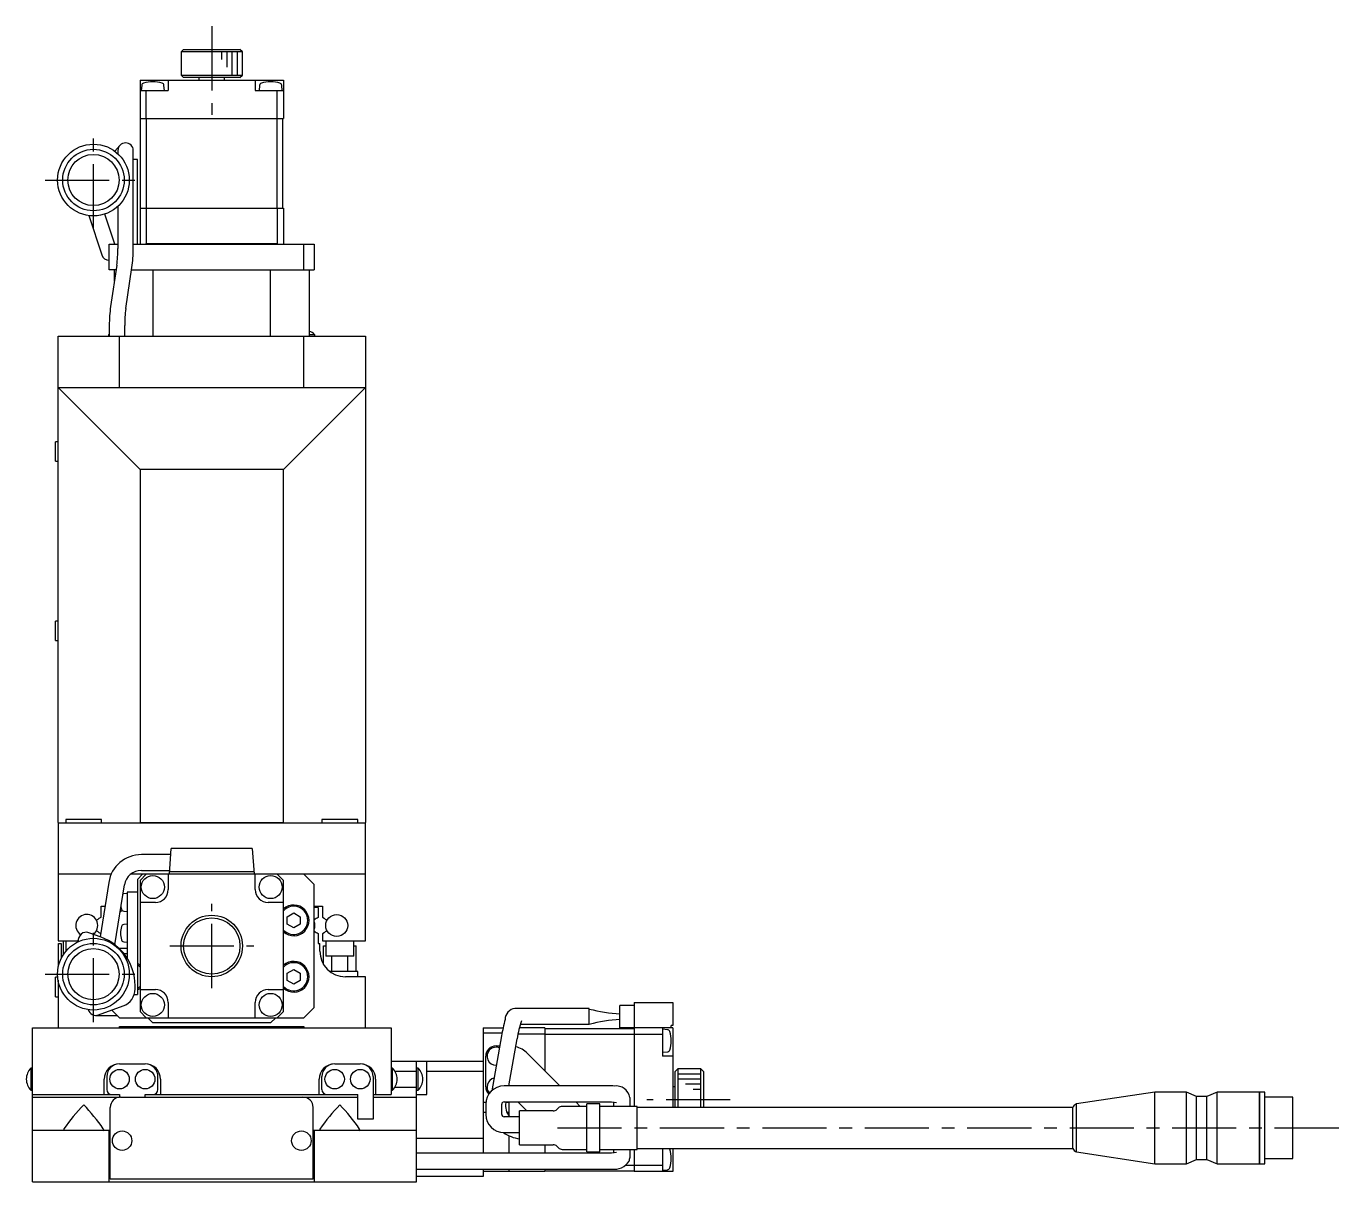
# Model space of a CAD drawing. Extents: x -671 to 414, y 17 to 801.
# Drawn here: x 142.6 to 399.6, y 304.6 to 530.1 of the extents above; entities that cross this region are included whole.
import ezdxf

# ---------------------------------------------------------------- set-up
doc = ezdxf.new("R2010")
doc.units = 0
doc.header["$LTSCALE"] = 10
doc.linetypes.add('CENTER', pattern=[2, 1.25, -0.25, 0.25, -0.25])
doc.layers.add('1', color=7, linetype='CONTINUOUS')

msp = doc.modelspace()

# ---------------------------------------------------------------- linework, layer by layer
at = {"layer": '1', "color": 4, "linetype": 'CENTER'}
for p, q in [((178.818953, 530.078698), (178.818953, 512.826051)), ((155.718953, 490.6776), (155.718953, 509.477598)), ((146.318954, 500.077599), (165.118952, 500.077599)), ((178.818953, 342.377599), (178.818953, 358.777599)), ((155.718953, 335.6776), (155.718953, 354.477598)), ((170.618953, 350.577599), (187.018953, 350.577599)), ((146.318954, 345.077599), (165.118952, 345.077599)), ((280.009284, 320.577599), (263.742391, 320.577599)), ((246.32877, 315.077599), (399.609028, 315.077599))]:
    msp.add_line(p, q, dxfattribs=at)
at = {"layer": '1', "color": 7, "linetype": 'CONTINUOUS'}
for p, q in [((173.318953, 525.577599), (172.818953, 525.077599)), ((184.818953, 525.077599), (172.818953, 525.077599)), ((172.818953, 525.077599), (172.818953, 520.577599)), ((173.318953, 525.577599), (184.318953, 525.577599)), ((184.818953, 525.077599), (184.318953, 525.577599)), ((184.818953, 520.577599), (184.818953, 525.077599)), ((164.818953, 519.577599), (192.818953, 519.577599)), ((164.818953, 519.577599), (164.818953, 512.077599)), ((170.318953, 519.577599), (170.318953, 517.577599)), ((172.818953, 520.577599), (184.818953, 520.577599)), ((172.818953, 520.577599), (173.318953, 520.077599)), ((184.318953, 520.077599), (173.318953, 520.077599)), ((176.318953, 520.077599), (176.318953, 519.577599)), ((181.318953, 519.577599), (181.318953, 520.077599)), ((184.318953, 520.077599), (184.818953, 520.577599)), ((187.318953, 519.577599), (187.318953, 517.577599)), ((192.818953, 519.577599), (192.818953, 512.077599)), ((164.818953, 517.577599), (170.318953, 517.577599)), ((165.155154, 518.562879), (165.068953, 517.577599)), ((166.018953, 512.077599), (166.018953, 517.577599)), ((169.568953, 517.577599), (169.482752, 518.562879)), ((187.318953, 517.577599), (192.818953, 517.577599)), ((188.155154, 518.562879), (188.068953, 517.577599)), ((191.618953, 512.077599), (191.618953, 517.577599)), ((192.568953, 517.577599), (192.482752, 518.562879)), ((164.818953, 512.077599), (192.818953, 512.077599)), ((164.918953, 494.577599), (164.918953, 512.077599)), ((166.060374, 494.577599), (166.060374, 512.077599)), ((191.577532, 494.577599), (191.577532, 512.077599)), ((192.718953, 494.577599), (192.718953, 512.077599)), ((159.907626, 505.686076), (160.857167, 506.805987)), ((160.501277, 505.835929), (160.501277, 505.189288)), ((163.501277, 486.711574), (163.501277, 505.835929)), ((164.318953, 504.077599), (163.501277, 504.077599)), ((164.318953, 487.577599), (164.318953, 504.077599)), ((159.919463, 487.577599), (157.962983, 493.44704)), ((160.501277, 494.96591), (160.501277, 486.711574)), ((164.818953, 494.577599), (164.818953, 487.577599)), ((164.818953, 494.577599), (192.818953, 494.577599)), ((166.018953, 494.577599), (166.018953, 487.677599)), ((191.618953, 494.577599), (191.618953, 487.677599)), ((192.818953, 494.577599), (192.818953, 487.577599)), ((154.798168, 493.138425), (157.348494, 485.487446)), ((158.818953, 482.577599), (158.818953, 487.577599)), ((158.818953, 487.577599), (160.501277, 487.577599)), ((163.501277, 487.577599), (198.818953, 487.577599)), ((165.918953, 487.577599), (166.018953, 487.677599)), ((166.018953, 487.677599), (191.618953, 487.677599)), ((191.618953, 487.677599), (191.718953, 487.577599)), ((196.818953, 482.577599), (196.818953, 487.577599)), ((198.818953, 487.577599), (198.818953, 482.577599)), ((160.275022, 483.433256), (159.078151, 475.423637)), ((160.147162, 482.577599), (158.818953, 482.577599)), ((159.818953, 480.381183), (159.818953, 482.577599)), ((162.045208, 474.980272), (163.242079, 482.989891)), ((163.180471, 482.577599), (198.818953, 482.577599)), ((167.318953, 482.577599), (167.318953, 469.577599)), ((190.318953, 469.577599), (190.318953, 482.577599)), ((197.818953, 482.577599), (197.818953, 469.577599)), ((158.818953, 471.701955), (158.818953, 469.577599)), ((161.818953, 469.577599), (161.818953, 471.701955)), ((148.818953, 374.677599), (148.818953, 469.577599)), ((148.818953, 469.577599), (208.818953, 469.577599)), ((158.818953, 469.869847), (158.668953, 469.869847)), ((158.668953, 469.869847), (158.668953, 469.577599)), ((160.818953, 459.577599), (160.818953, 469.577599)), ((196.818953, 459.577599), (196.818953, 469.577599)), ((198.968953, 469.869847), (197.818953, 469.869847)), ((198.968953, 469.577599), (198.968953, 469.869847)), ((208.818953, 469.577599), (208.818953, 374.677599)), ((148.818953, 459.577599), (208.818953, 459.577599)), ((164.818953, 443.577599), (148.818953, 459.577599)), ((208.818953, 459.577599), (192.818953, 443.577599)), ((148.318953, 445.177599), (148.318953, 448.977599)), ((148.818953, 448.977599), (148.318953, 448.977599)), ((148.318953, 445.177599), (148.818953, 445.177599)), ((192.818953, 443.577599), (164.818953, 443.577599)), ((164.818953, 443.577599), (164.818953, 374.677599)), ((192.818953, 374.677599), (192.818953, 443.577599)), ((148.318953, 410.177599), (148.318953, 413.977599)), ((148.818953, 413.977599), (148.318953, 413.977599)), ((148.318953, 410.177599), (148.818953, 410.177599)), ((150.318953, 375.240056), (150.318953, 374.577599)), ((157.318953, 375.240056), (150.318953, 375.240056)), ((157.318953, 374.577599), (157.318953, 375.240056)), ((200.318953, 375.240056), (200.318953, 374.577599)), ((207.318953, 375.240056), (200.318953, 375.240056)), ((207.318953, 374.577599), (207.318953, 375.240056)), ((148.818953, 374.677599), (148.918953, 374.577599)), ((208.818953, 374.577599), (148.818953, 374.577599)), ((148.818953, 374.577599), (148.818953, 351.577599)), ((164.718953, 374.577599), (164.818953, 374.677599)), ((164.818953, 374.677599), (192.818953, 374.677599)), ((192.818953, 374.677599), (192.918953, 374.577599)), ((208.718953, 374.577599), (208.818953, 374.677599)), ((208.818953, 351.577599), (208.818953, 374.577599)), ((170.836423, 368.402599), (165.088747, 368.402599)), ((170.568953, 364.577599), (170.918583, 369.577599)), ((186.719319, 369.577599), (170.918587, 369.577599)), ((186.719323, 369.577599), (187.068953, 364.577599)), ((165.088747, 365.302599), (170.61965, 365.302599)), ((187.03399, 365.077599), (170.603916, 365.077599)), ((159.174231, 364.577599), (148.818953, 364.577599)), ((158.706816, 362.99293), (157.024411, 352.370644)), ((159.91791, 350.822869), (161.76865, 362.507983)), ((208.818953, 364.577599), (162.983438, 364.577599)), ((165.318953, 364.577599), (164.318953, 363.577599)), ((164.318953, 363.577599), (164.318953, 341.077599)), ((166.018953, 364.577599), (164.818953, 363.377599)), ((164.818953, 363.377599), (164.818953, 337.777599)), ((170.318953, 364.577599), (170.318953, 361.577599)), ((187.318953, 361.577599), (187.318953, 364.577599)), ((192.818953, 363.377599), (191.618953, 364.577599)), ((192.818953, 337.777599), (192.818953, 363.377599)), ((198.818953, 362.577599), (196.818953, 364.577599)), ((198.818953, 338.577599), (198.818953, 362.577599)), ((162.318953, 360.827599), (161.636166, 360.767863)), ((164.318953, 361.077599), (162.318953, 361.077599)), ((162.318953, 361.077599), (162.318953, 348.182173)), ((157.218953, 358.377599), (157.975819, 358.377599)), ((157.218953, 356.18614), (157.218953, 358.377599)), ((161.300705, 357.559351), (160.925425, 357.184071)), ((161.119974, 358.077599), (161.066946, 358.077599)), ((161.636166, 357.387335), (162.318953, 357.327599)), ((167.818953, 359.077599), (164.818953, 359.077599)), ((192.818953, 359.077599), (189.818953, 359.077599)), ((198.818953, 358.377599), (200.418953, 358.377599)), ((199.618953, 358.077599), (198.818953, 358.077599)), ((199.618953, 358.077599), (199.618953, 356.113879)), ((200.418953, 358.377599), (200.418953, 356.18614)), ((156.858858, 355.978239), (157.218953, 356.18614)), ((162.318953, 354.827599), (161.636166, 354.767863)), ((193.568953, 356.299287), (194.818953, 357.020975)), ((193.568953, 354.855911), (193.568953, 356.299287)), ((194.818953, 354.134224), (193.568953, 354.855911)), ((194.818953, 357.020975), (196.068953, 356.299287)), ((196.068953, 354.855911), (194.818953, 354.134224)), ((196.068953, 356.299287), (196.068953, 354.855911)), ((200.418953, 356.18614), (200.779048, 355.978239)), ((157.238075, 352.292877), (154.843517, 353.164427)), ((157.127549, 353.021831), (156.858858, 353.17696)), ((199.618953, 353.041319), (199.618953, 351.077599)), ((200.779048, 353.17696), (200.418953, 352.969059)), ((200.418953, 352.969059), (200.418953, 351.577599)), ((148.818953, 351.577599), (152.763385, 351.577599)), ((148.918953, 351.077599), (149.418953, 351.077599)), ((148.918953, 346.738919), (148.918953, 351.077599)), ((149.418953, 351.077599), (149.418953, 348.128826)), ((149.818953, 351.577599), (149.818953, 348.844559)), ((150.318953, 351.577599), (150.318953, 349.531809)), ((152.763385, 351.423039), (152.763385, 351.707901)), ((160.818953, 350.077599), (160.80119, 350.059836)), ((162.318953, 350.077599), (160.818953, 350.077599)), ((161.636166, 351.387335), (162.318953, 351.327599)), ((199.618953, 351.077599), (199.918953, 351.077599)), ((199.918953, 349.577599), (199.918953, 351.077599)), ((200.418953, 351.577599), (208.818953, 351.577599)), ((200.643527, 346.987829), (200.643527, 350.577599)), ((200.643527, 350.577599), (201.068953, 350.577599)), ((201.068953, 351.577599), (201.068953, 348.577599)), ((206.568953, 348.577599), (206.568953, 351.577599)), ((206.568953, 350.577599), (206.99438, 350.577599)), ((206.99438, 345.577599), (206.99438, 350.577599)), ((161.648146, 349.127599), (162.318953, 349.127599)), ((206.568953, 348.577599), (201.068953, 348.577599)), ((202.23124, 345.577599), (202.23124, 348.577599)), ((205.406666, 345.577599), (205.406666, 348.577599)), ((148.744716, 344.477599), (148.318953, 344.477599)), ((148.318953, 340.677599), (148.318953, 344.477599)), ((193.568953, 345.299287), (194.818953, 346.020975)), ((193.568953, 343.855911), (193.568953, 345.299287)), ((194.818953, 346.020975), (196.068953, 345.299287)), ((196.068953, 345.299287), (196.068953, 343.855911)), ((207.318953, 345.577599), (201.918953, 345.577599)), ((208.818953, 344.577599), (204.918953, 344.577599)), ((207.318953, 344.577599), (207.318953, 345.577599)), ((208.818953, 334.577599), (208.818953, 344.577599)), ((148.818953, 343.898623), (148.818953, 334.577599)), ((163.850772, 342.201145), (163.850772, 342.848966)), ((164.818953, 342.077599), (167.818953, 342.077599)), ((189.818953, 342.077599), (192.818953, 342.077599)), ((194.818953, 343.134224), (193.568953, 343.855911)), ((196.068953, 343.855911), (194.818953, 343.134224)), ((148.318953, 340.677599), (148.818953, 340.677599)), ((163.668286, 341.077599), (164.318953, 341.077599)), ((170.318953, 339.577599), (170.318953, 336.577599)), ((187.318953, 336.577599), (187.318953, 339.577599)), ((261.318953, 339.577599), (268.818953, 339.577599)), ((261.318953, 339.577599), (261.318953, 319.277599)), ((268.818953, 339.577599), (268.818953, 335.077599)), ((156.19277, 337.027599), (160.368953, 337.027599)), ((156.722902, 337.121076), (161.514944, 338.865236)), ((159.327486, 338.069067), (160.818953, 336.577599)), ((164.818953, 337.777599), (166.018953, 336.577599)), ((191.618953, 336.577599), (192.818953, 337.777599)), ((196.818953, 336.577599), (198.818953, 338.577599)), ((252.518953, 338.402599), (238.017716, 338.402599)), ((252.518953, 335.277599), (252.518953, 338.402599)), ((258.518953, 334.577599), (258.518953, 338.977599)), ((261.318953, 338.977599), (258.518953, 338.977599)), ((143.818953, 304.577599), (143.818953, 334.577599)), ((143.818953, 334.577599), (213.818953, 334.577599)), ((160.818953, 336.577599), (196.818953, 336.577599)), ((160.818953, 334.877599), (196.818953, 334.877599)), ((160.818953, 334.577599), (160.818953, 334.877599)), ((166.318953, 336.577599), (167.318953, 335.577599)), ((190.318953, 335.577599), (167.318953, 335.577599)), ((190.318953, 335.577599), (191.318953, 336.577599)), ((196.818953, 334.877599), (196.818953, 334.577599)), ((213.818953, 334.577599), (213.818953, 321.577599)), ((231.818953, 334.577599), (235.693514, 334.577599)), ((231.818953, 334.577599), (231.818953, 310.127599)), ((243.818953, 334.577599), (238.867842, 334.577599)), ((239.047477, 335.302599), (252.518953, 335.302599)), ((243.818953, 334.577599), (243.818953, 326.234453)), ((243.818953, 334.477599), (261.318953, 334.477599)), ((268.818953, 334.577599), (258.518953, 334.577599)), ((266.818953, 334.577599), (266.818953, 329.077599)), ((267.804233, 334.241398), (266.818953, 334.327599)), ((268.518953, 334.577599), (268.518953, 335.077599)), ((268.818953, 335.077599), (268.518953, 335.077599)), ((268.818953, 334.577599), (268.818953, 319.077599)), ((235.493988, 333.577599), (231.818953, 333.577599)), ((235.39194, 333.022863), (233.481846, 322.323549)), ((236.797664, 323.257901), (238.44369, 332.47805)), ((243.818953, 333.377599), (238.612458, 333.377599)), ((243.818953, 333.336178), (261.318953, 333.336178)), ((261.318953, 333.377599), (266.818953, 333.377599)), ((232.318953, 323.077599), (232.318953, 329.077599)), ((234.318953, 331.077599), (235.044662, 331.077599)), ((240.440273, 329.613133), (246.795505, 323.257901)), ((266.818953, 329.827599), (267.804233, 329.9138)), ((268.818953, 329.077599), (266.818953, 329.077599)), ((143.526705, 326.727599), (143.526705, 322.427599)), ((143.818953, 326.727599), (143.526705, 326.727599)), ((160.818953, 327.577599), (165.818953, 327.577599)), ((202.818953, 327.577599), (207.818953, 327.577599)), ((213.818953, 328.077599), (231.818953, 328.077599)), ((214.111201, 326.727599), (213.818953, 326.727599)), ((214.111201, 322.427599), (214.111201, 326.727599)), ((218.818953, 304.577599), (218.818953, 328.077599)), ((219.111201, 326.727599), (218.818953, 326.727599)), ((219.111201, 322.427599), (219.111201, 326.727599)), ((220.818953, 321.577599), (220.818953, 328.077599)), ((269.818953, 326.577599), (269.318953, 326.077599)), ((269.818953, 326.577599), (269.818953, 319.077599)), ((274.318953, 326.577599), (269.818953, 326.577599)), ((274.318953, 319.077599), (274.318953, 326.577599)), ((274.818953, 326.077599), (274.318953, 326.577599)), ((157.818953, 321.577599), (157.818953, 324.577599)), ((158.318953, 325.077599), (158.318953, 322.577599)), ((168.318953, 322.577599), (168.318953, 325.077599)), ((168.818953, 324.577599), (168.818953, 321.577599)), ((199.818953, 321.577599), (199.818953, 324.577599)), ((200.318953, 322.577599), (200.318953, 325.077599)), ((210.318953, 325.077599), (210.318953, 316.777599)), ((210.818953, 324.577599), (210.818953, 321.577599)), ((214.595742, 326.113879), (218.818953, 326.113879)), ((231.818953, 326.077599), (220.818953, 326.077599)), ((269.318953, 319.077599), (269.318953, 326.077599)), ((274.818953, 326.077599), (274.818953, 319.077599)), ((143.526705, 322.427599), (143.818953, 322.427599)), ((143.818953, 321.577599), (160.818953, 321.577599)), ((160.818953, 321.577599), (160.818953, 321.067574)), ((165.818953, 321.077599), (165.818953, 321.577599)), ((165.818953, 321.577599), (207.318953, 321.577599)), ((207.318953, 316.777599), (207.318953, 321.577599)), ((210.318953, 321.577599), (213.818953, 321.577599)), ((213.818953, 322.427599), (214.111201, 322.427599)), ((214.595742, 323.041319), (218.818953, 323.041319)), ((218.818953, 322.427599), (219.111201, 322.427599)), ((218.818953, 321.577599), (220.818953, 321.577599)), ((256.882031, 323.257901), (235.882031, 323.257901)), ((269.318953, 323.077599), (268.818953, 323.077599)), ((362.904739, 322.077598), (347.670757, 319.761925)), ((362.904739, 308.0776), (362.904739, 322.077598)), ((369.097738, 322.077598), (362.904739, 322.077598)), ((369.097738, 308.0776), (369.097738, 322.077598)), ((371.097738, 321.227599), (369.097738, 322.077598)), ((375.097738, 322.077598), (373.097738, 321.227599)), ((375.097738, 308.0776), (375.097738, 322.077598)), ((383.354738, 322.077598), (375.097738, 322.077598)), ((383.354738, 308.0776), (383.354738, 322.077598)), ((383.404738, 322.027598), (383.354738, 322.077598)), ((383.404738, 308.0776), (383.404738, 322.077598)), ((384.40474, 322.077598), (383.404738, 322.077598)), ((384.40474, 308.0776), (384.40474, 322.077598)), ((143.818953, 321.077599), (160.818953, 321.077599)), ((159.018953, 305.077599), (159.018953, 319.077599)), ((161.018953, 321.077599), (207.318953, 321.077599)), ((198.618953, 305.077599), (198.618953, 319.077599)), ((210.318953, 321.077599), (218.818953, 321.077599)), ((231.818953, 320.077599), (232.351334, 320.077599)), ((232.332031, 319.707901), (232.332031, 317.707901)), ((235.432031, 317.707901), (235.432031, 319.707901)), ((235.882031, 320.157901), (256.882031, 320.157901)), ((236.216846, 320.004473), (236.244236, 320.157901)), ((236.229901, 320.077599), (236.818953, 320.077599)), ((236.818953, 320.157901), (236.818953, 317.435267)), ((240.362099, 318.377599), (238.581797, 320.157901)), ((246.511846, 318.984706), (246.197633, 318.670492)), ((252.068953, 319.277599), (247.218953, 319.277599)), ((249.895505, 320.157901), (250.775807, 319.277599)), ((252.068953, 310.377599), (252.068953, 319.777599)), ((254.568953, 319.777599), (252.068953, 319.777599)), ((254.568953, 310.377599), (254.568953, 319.777599)), ((261.904739, 319.277599), (254.568953, 319.277599)), ((256.882031, 320.157901), (257.840114, 320.023444)), ((257.332031, 319.277599), (257.332031, 320.135675)), ((260.432031, 321.023861), (260.432031, 319.277599)), ((261.904739, 310.877599), (261.904739, 319.277599)), ((346.947083, 319.077599), (261.904739, 319.077599)), ((346.947083, 311.077599), (346.947083, 319.077599)), ((347.670757, 310.393274), (347.670757, 319.761925)), ((371.097738, 308.927599), (371.097738, 321.227599)), ((373.097738, 321.227599), (371.097738, 321.227599)), ((373.097738, 308.927599), (373.097738, 321.227599)), ((389.904741, 321.077597), (384.40474, 321.077597)), ((389.904741, 309.077601), (389.904741, 321.077597)), ((210.318953, 316.777599), (207.318953, 316.777599)), ((232.332031, 318.077599), (231.818953, 318.077599)), ((238.904739, 317.257901), (235.882031, 317.257901)), ((236.818953, 318.077599), (236.4482, 318.077599)), ((238.904739, 311.777599), (238.904739, 318.377599)), ((245.490526, 318.377599), (238.904739, 318.377599)), ((159.018953, 314.577599), (143.818953, 314.577599)), ((149.924508, 314.75174), (149.918953, 314.700128)), ((149.918953, 314.700128), (150.077296, 314.577599)), ((149.965469, 314.87567), (149.924508, 314.75174)), ((157.56061, 314.577599), (157.718953, 314.700127)), ((157.693585, 314.821992), (157.651282, 314.921901)), ((157.718953, 314.700127), (157.693585, 314.821992)), ((158.818953, 304.577599), (158.818953, 314.577599)), ((218.818953, 314.577599), (198.618953, 314.577599)), ((198.818953, 314.577599), (198.818953, 304.577599)), ((199.920183, 314.72312), (199.918953, 314.700117)), ((199.918953, 314.700117), (200.077296, 314.577599)), ((199.949808, 314.837014), (199.920183, 314.72312)), ((207.56061, 314.577599), (207.718953, 314.700117)), ((207.718953, 314.700117), (207.688936, 314.834784)), ((235.882031, 314.157901), (238.904739, 314.157901)), ((236.818953, 313.553679), (236.818953, 310.127599)), ((218.818953, 313.077599), (231.818953, 313.077599)), ((238.904739, 311.777599), (245.490526, 311.777599)), ((243.818953, 311.777599), (243.818953, 310.127599)), ((246.197633, 311.484706), (246.511846, 311.170492)), ((261.904739, 311.077599), (346.947083, 311.077599)), ((266.818953, 311.077599), (266.818953, 306.577599)), ((268.818953, 311.077599), (268.818953, 306.577599)), ((256.882031, 310.127599), (218.818953, 310.127599)), ((247.218953, 310.877599), (252.068953, 310.877599)), ((252.068953, 310.377599), (254.568953, 310.377599)), ((254.568953, 310.877599), (261.904739, 310.877599)), ((257.840114, 310.262057), (256.882031, 310.127599)), ((257.332031, 310.152019), (257.332031, 310.877599)), ((260.303489, 308.595211), (260.366854, 308.783306)), ((260.366854, 308.783306), (260.408569, 308.973153)), ((260.408569, 308.973153), (260.429321, 309.163338)), ((260.429321, 309.163338), (260.432031, 309.261639)), ((260.432031, 310.877599), (260.432031, 309.261639)), ((261.318953, 310.877599), (261.318953, 306.577599)), ((347.670757, 310.393274), (362.904739, 308.0776)), ((369.097738, 308.0776), (371.097738, 308.927599)), ((371.097738, 308.927599), (373.097738, 308.927599)), ((373.097738, 308.927599), (375.097738, 308.0776)), ((384.40474, 309.077601), (389.904741, 309.077601)), ((159.018953, 306.077599), (158.818953, 306.077599)), ((198.818953, 306.077599), (198.618953, 306.077599)), ((218.818953, 307.027599), (256.882031, 307.027599)), ((231.818953, 307.027599), (231.818953, 305.577599)), ((236.818953, 306.577599), (231.818953, 306.577599)), ((236.818953, 307.027599), (236.818953, 306.577599)), ((236.818953, 306.677599), (236.918953, 306.577599)), ((243.818953, 306.577599), (236.918953, 306.577599)), ((243.818953, 307.027599), (243.818953, 306.577599)), ((243.818953, 306.677599), (261.318953, 306.677599)), ((259.732931, 307.819021), (261.318953, 307.819021)), ((261.318953, 307.777599), (266.818953, 307.777599)), ((268.818953, 306.577599), (261.318953, 306.577599)), ((266.818953, 306.827599), (267.804233, 306.9138)), ((362.904739, 308.0776), (369.097738, 308.0776)), ((375.097738, 308.0776), (383.354738, 308.0776)), ((383.354738, 308.0776), (383.404738, 308.1276)), ((383.404738, 308.0776), (384.40474, 308.0776)), ((143.818953, 304.577599), (218.818953, 304.577599)), ((198.618953, 305.077599), (159.018953, 305.077599)), ((231.818953, 305.577599), (218.818953, 305.577599))]:
    msp.add_line(p, q, dxfattribs=at)
at = {"layer": '1', "color": 9, "linetype": 'CONTINUOUS'}
for p, q in [((180.818953, 523.577599), (180.818953, 525.077599)), ((181.818953, 522.077599), (181.818953, 525.077599)), ((182.818953, 520.577599), (182.818953, 525.077599)), ((183.818953, 520.577599), (183.818953, 525.077599)), ((274.318953, 325.577599), (269.818953, 325.577599)), ((274.318953, 324.577599), (269.818953, 324.577599)), ((274.318953, 323.577599), (271.318953, 323.577599)), ((274.318953, 322.577599), (272.818953, 322.577599))]:
    msp.add_line(p, q, dxfattribs=at)
at = {"layer": '1', "color": 7, "linetype": 'CONTINUOUS'}
for centre, radius in [((155.718953, 500.077599), 6.999999), ((155.718953, 500.077599), 5.999998), ((155.718953, 500.077599), 5), ((167.318953, 362.077599), 2.25), ((190.318953, 362.077599), 2.25), ((178.818953, 350.577599), 6), ((178.818953, 350.577599), 5.5), ((203.218953, 354.577599), 2.15), ((155.718953, 345.077599), 6.999999), ((155.718953, 345.077599), 5.999998), ((155.718953, 345.077599), 5), ((167.318953, 339.077599), 2.25), ((190.318953, 339.077599), 2.25), ((160.818953, 324.577599), 1.9), ((165.818953, 324.577599), 1.9), ((202.818953, 324.577599), 1.9), ((207.818953, 324.577599), 1.9), ((161.318953, 312.577599), 1.9), ((196.318953, 312.577599), 1.9)]:
    msp.add_circle(centre, radius, dxfattribs=at)
for centre, radius, start, end in [((167.318953, 513.277599), 6, 72.370845, 107.629155), ((190.318953, 513.277599), 6, 72.370845, 107.629155), ((165.653251, 518.519301), 0.5, 107.629155, 175), ((168.984655, 518.519301), 0.5, 5, 72.370845), ((188.653251, 518.519301), 0.5, 107.629155, 175), ((191.984655, 518.519301), 0.5, 5, 72.370845), ((162.001277, 505.835929), 1.5, 0, 180), ((137.969075, 486.619679), 22.532389, 351.870253, 0.233673), ((137.841076, 486.628819), 25.660335, 351.847322, 0.184779), ((158.818953, 485.977599), 1.55, 198.434949, 270), ((184.479154, 471.784709), 25.660335, 171.847322, 180.184779), ((184.351155, 471.79385), 22.532389, 171.870253, 180.233673), ((196.818953, 467.777599), 3, 44.220044, 70.528779), ((160.818953, 467.777599), 3, 131.810315, 135.779956), ((165.055523, 361.972492), 6.430193, 89.703957, 170.868859), ((165.055943, 361.97207), 3.330691, 89.435683, 170.74077), ((161.679744, 360.269766), 0.5, 95, 112.644354), ((167.818953, 361.577599), 2.5, 270, 0), ((189.818953, 361.577599), 2.5, 180, 270), ((166.018953, 359.077599), 5, 189.751624, 195.362549), ((161.679744, 357.885433), 0.5, 195.362549, 265), ((194.818953, 355.577599), 3, 228.189685, 131.810315), ((194.818953, 355.577599), 2.75, 223.341758, 136.658242), ((154.418953, 354.577599), 2.15, 306.625319, 235.845711), ((157.733858, 354.462694), 1.75, 120, 142.435105), ((161.679744, 354.269766), 0.5, 95, 164.637451), ((200.018953, 354.577599), 1.5875, 104.594029, 139.104554), ((196.818953, 354.577599), 2.15, 338.471096, 21.528904), ((199.904048, 354.462694), 1.75, 37.564895, 60), ((154.313385, 351.707901), 1.55, 70, 190.166304), ((157.733858, 354.692504), 1.75, 217.564895, 240), ((153.800772, 342.848966), 10.05, 0, 70), ((166.018953, 353.077599), 5, 164.637451, 195.362549), ((200.018953, 354.577599), 1.5875, 220.895446, 255.405971), ((199.904048, 354.692504), 1.75, 300, 322.435105), ((161.679744, 351.885433), 0.5, 195.362549, 265), ((204.918953, 349.577599), 5, 180, 270), ((162.818953, 344.577599), 3, 48.189685, 60), ((194.818953, 344.577599), 3, 228.189685, 131.810315), ((194.818953, 344.577599), 2.75, 223.341758, 136.658242), ((162.818953, 344.577599), 2.75, 43.341758, 56.944269), ((160.300772, 342.201145), 3.55, 290, 0), ((162.818953, 344.577599), 2.75, 303.055731, 316.658242), ((162.818953, 344.577599), 3, 300, 311.810315), ((167.818953, 339.577599), 2.5, 0, 90), ((189.818953, 339.577599), 2.5, 90, 180), ((156.19277, 338.577599), 1.55, 195.944444, 290), ((238.294962, 336.207552), 2.212486, 97.19865156, 179.87919938), ((259.932856, 365.915937), 28.615444, 254.984078, 267.167835), ((273.001614, 326.549261), 38.162745, 165.33281568, 170.23360791), ((261.424289, 328.955512), 23.249004, 162.360616, 171.285353), ((259.975604, 307.367022), 28.889479, 92.890166, 104.957921), ((267.760655, 333.743301), 0.5, 17.629155, 85), ((262.518953, 332.077599), 6, 342.370845, 17.629155), ((234.318953, 329.077599), 2, 90, 180), ((234.318953, 329.077599), 1.75, 67.908853, 271.846969), ((236.904739, 326.077599), 5, 45, 75.402661), ((267.760655, 330.411897), 0.5, 275, 342.370845), ((145.618953, 324.577599), 3, 134.220044, 225.779956), ((160.818953, 324.577599), 3, 90, 180), ((160.818953, 325.077599), 2.5, 90, 180), ((165.818953, 324.577599), 3, 0, 90), ((165.818953, 325.077599), 2.5, 0, 90), ((202.818953, 324.577599), 3, 90, 180), ((202.818953, 325.077599), 2.5, 90, 180), ((207.818953, 324.577599), 3, 0, 90), ((207.818953, 325.077599), 2.5, 0, 90), ((212.018953, 324.577599), 3, 314.220044, 45.779956), ((217.018953, 324.577599), 3, 314.220044, 45.779956), ((234.318953, 323.077599), 1.75, 103.154813, 224.003078), ((159.318953, 322.577599), 1, 180, 270), ((167.318953, 322.577599), 1, 270, 0), ((201.318953, 322.577599), 1, 180, 270), ((234.318953, 323.077599), 2, 180, 225.35227), ((235.882031, 319.707901), 3.55, 90, 180), ((256.883088, 315.94421), 7.313691, 85.95285146, 90.00828177), ((257.76236, 320.553258), 2.710832, 9.99725836, 97.69738539), ((180.066794, 294.136047), 36.554367, 135.89366863, 145.43340287), ((124.06673, 291.181977), 41.127924, 35.25535787, 43.66352062), ((161.018953, 319.077599), 2, 90, 180), ((196.618953, 319.077599), 2, 0, 90), ((230.570498, 293.794426), 37.153966, 136.05601351, 145.50308775), ((177.171851, 293.884132), 37.016514, 34.47045797, 43.95619812), ((235.882031, 319.707901), 0.45, 90, 180), ((239.509354, 319.419756), 3.344025, 169.929811, 220.286368), ((245.490526, 319.377599), 1, 270, 315), ((247.218953, 318.277599), 1, 90, 135), ((347.90474, 318.789682), 1.000002, 103.531698, 163.266744), ((235.882031, 317.707901), 3.55, 180, 270), ((235.882031, 317.707901), 0.45, 180, 270), ((239.610192, 319.518414), 6.587151, 234.450977, 263.851967), ((245.490526, 310.777599), 1, 45, 90), ((247.218953, 311.877599), 1, 225, 270), ((267.760655, 310.743301), 0.5, 17.629155, 41.958803), ((347.90474, 311.365516), 1.000002, 196.733256, 256.468302), ((257.373566, 310.472409), 3.479701, 261.87936227, 327.35237059), ((262.518953, 309.077599), 6, 342.370845, 17.629155), ((267.760655, 307.411897), 0.5, 275, 342.370845)]:
    msp.add_arc(centre, radius, start, end, dxfattribs=at)

doc.saveas('drawing.dxf')
